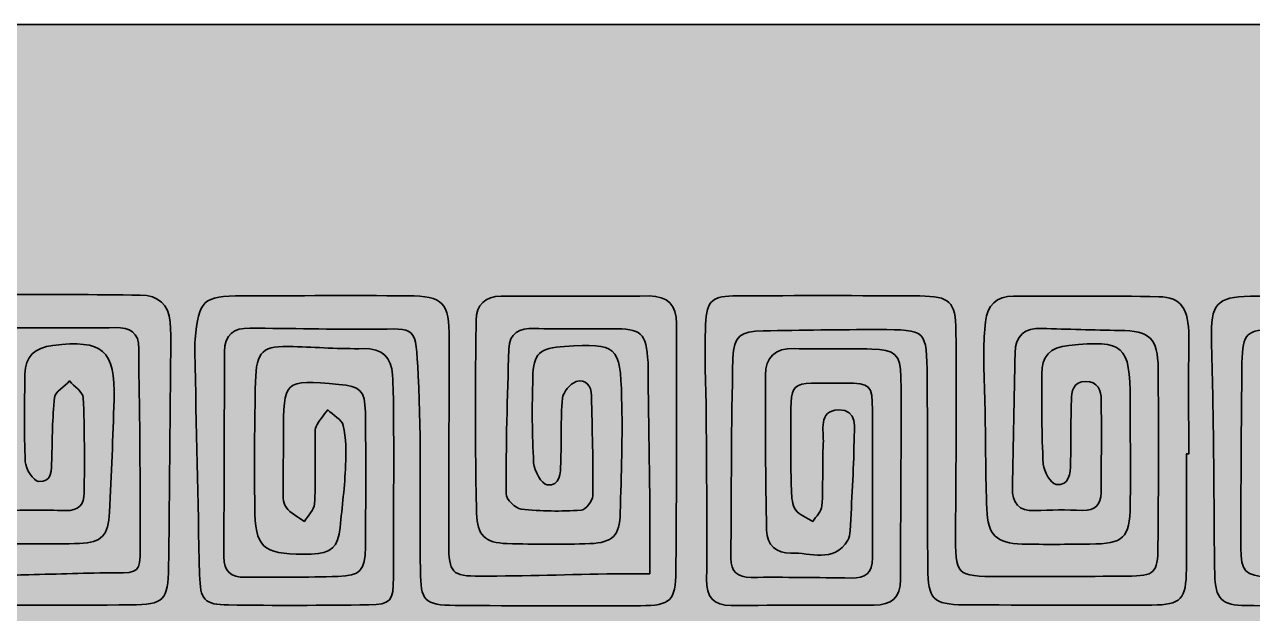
# Model space of a CAD drawing. Header units: inches. Extents: x 0.68 to 7.68, y -8.79 to -1.79.
# Drawn here: x 1.841 to 3.856, y -2.756 to -1.789 of the extents above; entities that cross this region are included whole.
import ezdxf

# ---------------------------------------------------------------- set-up
doc = ezdxf.new("R2010")
doc.units = ezdxf.units.IN
doc.header["$MEASUREMENT"] = 0
doc.layers.add('Layer 1', color=7, linetype='Continuous')

# ---------------------------------------------------------------- blocks, each defined once
blk = doc.blocks.new('block 2')
at = {"layer": 'Layer 1', "color": 250, "lineweight": 35}
for points, knots in [([(1.3383, -2.7425), (1.4136, -2.7434), (1.4889, -2.7419), (1.5642, -2.7428), (1.5953, -2.7432), (1.6084, -2.7308), (1.6086, -2.6995), (1.609, -2.5872), (1.6116, -2.475), (1.6114, -2.3627), (1.6114, -2.3284), (1.6013, -2.3221), (1.5645, -2.3219), (1.5262, -2.3217), (1.4879, -2.3216), (1.4495, -2.3216), (1.393, -2.3215), (1.3843, -2.3303), (1.384, -2.3887), (1.3837, -2.4475), (1.3838, -2.5064), (1.3832, -2.5652), (1.3824, -2.6544), (1.3893, -2.6613), (1.4784, -2.6569), (1.5165, -2.6551), (1.5254, -2.6464), (1.5288, -2.6074), (1.5313, -2.5802), (1.5351, -2.5529), (1.5358, -2.5256), (1.5366, -2.4998), (1.5363, -2.4734), (1.532, -2.448), (1.5302, -2.4374), (1.5169, -2.4288), (1.5088, -2.4193), (1.5002, -2.4279), (1.4863, -2.4354), (1.484, -2.4454), (1.4796, -2.4651), (1.4816, -2.4862), (1.481, -2.5067), (1.4803, -2.5286), (1.4816, -2.5508), (1.4782, -2.5722), (1.4766, -2.582), (1.4659, -2.5903), (1.4593, -2.5993), (1.4514, -2.591), (1.4424, -2.5835), (1.436, -2.5741), (1.4325, -2.5691), (1.4328, -2.561), (1.4326, -2.5542), (1.4317, -2.5187), (1.4308, -2.4832), (1.4305, -2.4477), (1.4299, -2.3784), (1.4301, -2.3784), (1.4973, -2.3781), (1.5083, -2.3781), (1.5192, -2.3783), (1.5302, -2.3778), (1.5521, -2.3768), (1.5635, -2.3862), (1.5635, -2.4089), (1.5632, -2.4938), (1.5632, -2.5787), (1.5632, -2.6636), (1.5632, -2.6857), (1.5523, -2.6958), (1.5303, -2.6958), (1.4961, -2.6959), (1.4618, -2.6981), (1.4276, -2.6972), (1.3254, -2.6947), (1.3331, -2.7076), (1.3328, -2.6053), (1.3328, -2.6012), (1.3322, -2.5971), (1.3322, -2.593), (1.3321, -2.5026), (1.3315, -2.4122), (1.3322, -2.3218), (1.3325, -2.2827), (1.3421, -2.2765), (1.3801, -2.2835), (1.3975, -2.2867), (1.4153, -2.2885), (1.4329, -2.2888), (1.4753, -2.2897), (1.5179, -2.2875), (1.5602, -2.2899), (1.6523, -2.2952), (1.6527, -2.296), (1.6533, -2.3912), (1.654, -2.4898), (1.6533, -2.5884), (1.6543, -2.687), (1.6547, -2.7311), (1.6651, -2.7414), (1.7074, -2.7417), (1.8101, -2.7423), (1.9128, -2.7424), (2.0155, -2.7417), (2.07, -2.7414), (2.077, -2.7341), (2.0778, -2.6796), (2.0792, -2.5741), (2.0799, -2.4687), (2.0808, -2.3633), (2.081, -2.3346), (2.0822, -2.3058), (2.0802, -2.2773), (2.0781, -2.2486), (2.0609, -2.233), (2.0313, -2.2329), (1.956, -2.2325), (1.8807, -2.2312), (1.8055, -2.232), (1.7591, -2.2324), (1.7459, -2.2434), (1.7458, -2.2908), (1.7456, -2.3934), (1.749, -2.4961), (1.7516, -2.5987), (1.7523, -2.6265), (1.768, -2.6412), (1.7963, -2.6412), (1.8415, -2.6413), (1.8867, -2.6424), (1.9318, -2.6408), (1.9683, -2.6396), (1.9788, -2.6275), (1.9807, -2.5892), (1.9837, -2.5277), (1.9866, -2.4662), (1.9883, -2.4047), (1.9905, -2.3229), (1.9696, -2.3056), (1.8877, -2.3156), (1.8581, -2.3192), (1.8425, -2.3335), (1.8421, -2.3628), (1.8414, -2.4108), (1.8403, -2.4587), (1.8427, -2.5065), (1.8432, -2.5183), (1.856, -2.5384), (1.8644, -2.539), (1.8873, -2.5409), (1.8855, -2.5197), (1.886, -2.5033), (1.8872, -2.4692), (1.8867, -2.4348), (1.8908, -2.401), (1.892, -2.3912), (1.9066, -2.3829), (1.9151, -2.374), (1.9229, -2.3831), (1.9372, -2.3919), (1.9376, -2.4014), (1.9402, -2.4534), (1.9396, -2.5054), (1.9394, -2.5575), (1.9394, -2.577), (1.93, -2.5873), (1.9088, -2.5867), (1.8734, -2.5858), (1.8379, -2.5865), (1.7958, -2.5865), (1.7946, -2.5643), (1.7929, -2.5468), (1.7929, -2.5294), (1.7927, -2.4815), (1.7925, -2.4336), (1.7938, -2.3858), (1.7944, -2.3612), (1.7984, -2.3368), (1.8003, -2.3123), (1.8018, -2.2932), (1.813, -2.2865), (1.8304, -2.2865), (1.8836, -2.2865), (1.9369, -2.2866), (1.9901, -2.2864), (2.0139, -2.2863), (2.0294, -2.2935), (2.0291, -2.3214), (2.0286, -2.3624), (2.03, -2.4034), (2.0303, -2.4444), (2.0308, -2.5129), (2.0316, -2.5813), (2.0313, -2.6498), (2.0311, -2.6875), (2.0275, -2.689), (1.9918, -2.6891), (1.9439, -2.6891), (1.8961, -2.691), (1.8483, -2.6922), (1.8141, -2.693), (1.7799, -2.6949), (1.7457, -2.6946), (1.7092, -2.6944), (1.7021, -2.6873), (1.7007, -2.6518), (1.6996, -2.6258), (1.7003, -2.5997), (1.7003, -2.5737), (1.7005, -2.4779), (1.7017, -2.382), (1.7005, -2.2862), (1.7, -2.2444), (1.6897, -2.235), (1.6487, -2.2346), (1.5447, -2.2335), (1.4406, -2.234), (1.3366, -2.2334), (1.3058, -2.2333), (1.291, -2.248), (1.2912, -2.2784), (1.2913, -2.3166), (1.2919, -2.3548), (1.2918, -2.393), (1.2916, -2.4929), (1.2908, -2.5929), (1.291, -2.6929), (1.2912, -2.7344), (1.2982, -2.742), (1.3383, -2.7425)], [0, 0, 0, 0, 1, 1, 1, 2, 2, 2, 3, 3, 3, 4, 4, 4, 5, 5, 5, 6, 6, 6, 7, 7, 7, 8, 8, 8, 9, 9, 9, 10, 10, 10, 11, 11, 11, 12, 12, 12, 13, 13, 13, 14, 14, 14, 15, 15, 15, 16, 16, 16, 17, 17, 17, 18, 18, 18, 19, 19, 19, 20, 20, 20, 21, 21, 21, 22, 22, 22, 23, 23, 23, 24, 24, 24, 25, 25, 25, 26, 26, 26, 27, 27, 27, 28, 28, 28, 29, 29, 29, 30, 30, 30, 31, 31, 31, 32, 32, 32, 33, 33, 33, 34, 34, 34, 35, 35, 35, 36, 36, 36, 37, 37, 37, 38, 38, 38, 39, 39, 39, 40, 40, 40, 41, 41, 41, 42, 42, 42, 43, 43, 43, 44, 44, 44, 45, 45, 45, 46, 46, 46, 47, 47, 47, 48, 48, 48, 49, 49, 49, 50, 50, 50, 51, 51, 51, 52, 52, 52, 53, 53, 53, 54, 54, 54, 55, 55, 55, 56, 56, 56, 57, 57, 57, 58, 58, 58, 59, 59, 59, 60, 60, 60, 61, 61, 61, 62, 62, 62, 63, 63, 63, 64, 64, 64, 65, 65, 65, 66, 66, 66, 67, 67, 67, 68, 68, 68, 69, 69, 69, 70, 70, 70, 71, 71, 71, 72, 72, 72, 73, 73, 73, 74, 74, 74, 75, 75, 75, 76, 76, 76, 77, 77, 77, 77]), ([(2.1286, -2.6919), (2.1296, -2.7337), (2.1358, -2.7413), (2.176, -2.7418), (2.2526, -2.7428), (2.3293, -2.7426), (2.406, -2.7416), (2.4423, -2.7412), (2.4466, -2.7347), (2.4466, -2.6963), (2.4466, -2.6252), (2.4471, -2.5541), (2.447, -2.483), (2.4469, -2.4433), (2.4472, -2.4036), (2.4452, -2.3641), (2.4438, -2.3352), (2.4284, -2.3203), (2.3971, -2.3209), (2.3589, -2.3215), (2.3206, -2.3187), (2.2823, -2.3174), (2.2322, -2.3155), (2.2216, -2.3241), (2.2203, -2.3753), (2.2186, -2.4437), (2.2185, -2.5122), (2.2191, -2.5806), (2.2197, -2.6476), (2.2311, -2.6579), (2.2994, -2.6585), (2.3035, -2.6585), (2.3076, -2.6587), (2.3117, -2.6585), (2.3449, -2.6568), (2.3556, -2.6473), (2.359, -2.6144), (2.3626, -2.5805), (2.3666, -2.5464), (2.3682, -2.5123), (2.3692, -2.4906), (2.369, -2.468), (2.3642, -2.447), (2.3619, -2.4371), (2.3477, -2.4299), (2.3388, -2.4214), (2.3323, -2.4305), (2.3242, -2.4388), (2.3198, -2.4489), (2.3167, -2.4558), (2.3185, -2.465), (2.3184, -2.4732), (2.3181, -2.5074), (2.3192, -2.5417), (2.317, -2.5758), (2.3163, -2.5857), (2.3063, -2.595), (2.3005, -2.6046), (2.2902, -2.597), (2.2773, -2.5913), (2.2704, -2.5814), (2.2649, -2.5734), (2.2656, -2.5604), (2.2655, -2.5496), (2.2652, -2.5209), (2.2664, -2.4922), (2.2664, -2.4635), (2.2662, -2.3718), (2.266, -2.3718), (2.3571, -2.3795), (2.3919, -2.3824), (2.4, -2.3893), (2.4005, -2.4253), (2.4015, -2.4992), (2.4014, -2.5731), (2.4005, -2.6471), (2.4, -2.6856), (2.3927, -2.6937), (2.3553, -2.695), (2.3048, -2.6968), (2.2542, -2.6953), (2.2037, -2.6963), (2.1797, -2.6967), (2.1682, -2.687), (2.1683, -2.6626), (2.1689, -2.5503), (2.1692, -2.4381), (2.1694, -2.3258), (2.1695, -2.2978), (2.185, -2.2868), (2.2111, -2.2871), (2.278, -2.2877), (2.3449, -2.2893), (2.4119, -2.2889), (2.4857, -2.2885), (2.483, -2.2812), (2.4872, -2.3651), (2.4926, -2.4715), (2.4899, -2.5784), (2.4908, -2.6851), (2.4912, -2.7351), (2.4971, -2.7421), (2.5478, -2.7425), (2.6491, -2.7434), (2.7505, -2.7432), (2.8518, -2.743), (2.9014, -2.7429), (2.9094, -2.7352), (2.9099, -2.6859), (2.9108, -2.6065), (2.9108, -2.5271), (2.911, -2.4477), (2.9111, -2.3917), (2.911, -2.3357), (2.911, -2.2798), (2.911, -2.2497), (2.897, -2.2342), (2.8659, -2.2344), (2.7851, -2.2349), (2.7043, -2.2349), (2.6235, -2.2349), (2.5967, -2.2349), (2.5827, -2.2481), (2.5823, -2.2748), (2.5817, -2.3158), (2.5811, -2.3568), (2.5813, -2.3978), (2.5814, -2.4621), (2.5811, -2.5265), (2.5829, -2.5908), (2.5839, -2.6276), (2.5967, -2.6399), (2.6334, -2.641), (2.6786, -2.6423), (2.7238, -2.6426), (2.7689, -2.641), (2.8066, -2.6396), (2.8176, -2.6279), (2.8187, -2.5905), (2.8204, -2.5276), (2.8228, -2.4645), (2.821, -2.4017), (2.8186, -2.3153), (2.8138, -2.3124), (2.7273, -2.3172), (2.6864, -2.3195), (2.6763, -2.3282), (2.6752, -2.3692), (2.6741, -2.4156), (2.6737, -2.4621), (2.6766, -2.5084), (2.6774, -2.5215), (2.6898, -2.5436), (2.6988, -2.5446), (2.721, -2.5472), (2.7205, -2.5249), (2.7211, -2.5089), (2.7223, -2.4734), (2.7207, -2.4377), (2.7239, -2.4024), (2.7248, -2.3923), (2.7366, -2.3782), (2.7463, -2.3751), (2.7618, -2.3701), (2.7712, -2.3815), (2.7715, -2.3985), (2.7725, -2.4532), (2.7745, -2.508), (2.7738, -2.5627), (2.7737, -2.571), (2.7616, -2.5857), (2.7543, -2.5862), (2.7217, -2.5882), (2.6886, -2.5882), (2.6561, -2.5845), (2.6466, -2.5835), (2.6313, -2.568), (2.6313, -2.5592), (2.6311, -2.4799), (2.6336, -2.4007), (2.6358, -2.3215), (2.6365, -2.295), (2.6533, -2.2873), (2.6773, -2.2878), (2.7197, -2.2886), (2.7621, -2.2888), (2.8045, -2.2884), (2.854, -2.2879), (2.8607, -2.2937), (2.8643, -2.3438), (2.8648, -2.3506), (2.8644, -2.3575), (2.8644, -2.3644), (2.8653, -2.4327), (2.8664, -2.5011), (2.8671, -2.5694), (2.8675, -2.6097), (2.8672, -2.65), (2.8672, -2.6906), (2.8402, -2.6906), (2.8252, -2.6903), (2.8103, -2.6906), (2.7364, -2.6919), (2.6626, -2.6942), (2.5887, -2.6945), (2.5425, -2.6947), (2.5374, -2.6886), (2.5374, -2.6416), (2.5374, -2.5294), (2.5379, -2.4172), (2.538, -2.3049), (2.5381, -2.245), (2.5287, -2.2346), (2.4699, -2.2341), (2.3795, -2.2335), (2.2892, -2.2339), (2.1988, -2.2343), (2.1339, -2.2345), (2.1271, -2.241), (2.1213, -2.3061), (2.1207, -2.3129), (2.1206, -2.3198), (2.1208, -2.3266), (2.1233, -2.4484), (2.1258, -2.5701), (2.1286, -2.6919)], [0, 0, 0, 0, 1, 1, 1, 2, 2, 2, 3, 3, 3, 4, 4, 4, 5, 5, 5, 6, 6, 6, 7, 7, 7, 8, 8, 8, 9, 9, 9, 10, 10, 10, 11, 11, 11, 12, 12, 12, 13, 13, 13, 14, 14, 14, 15, 15, 15, 16, 16, 16, 17, 17, 17, 18, 18, 18, 19, 19, 19, 20, 20, 20, 21, 21, 21, 22, 22, 22, 23, 23, 23, 24, 24, 24, 25, 25, 25, 26, 26, 26, 27, 27, 27, 28, 28, 28, 29, 29, 29, 30, 30, 30, 31, 31, 31, 32, 32, 32, 33, 33, 33, 34, 34, 34, 35, 35, 35, 36, 36, 36, 37, 37, 37, 38, 38, 38, 39, 39, 39, 40, 40, 40, 41, 41, 41, 42, 42, 42, 43, 43, 43, 44, 44, 44, 45, 45, 45, 46, 46, 46, 47, 47, 47, 48, 48, 48, 49, 49, 49, 50, 50, 50, 51, 51, 51, 52, 52, 52, 53, 53, 53, 54, 54, 54, 55, 55, 55, 56, 56, 56, 57, 57, 57, 58, 58, 58, 59, 59, 59, 60, 60, 60, 61, 61, 61, 62, 62, 62, 63, 63, 63, 64, 64, 64, 65, 65, 65, 66, 66, 66, 67, 67, 67, 68, 68, 68, 69, 69, 69, 70, 70, 70, 71, 71, 71, 72, 72, 72, 73, 73, 73, 74, 74, 74, 75, 75, 75, 75]), ([(3.7021, -2.2356), (3.6227, -2.234), (3.5433, -2.2347), (3.4639, -2.2347), (3.4359, -2.2347), (3.4207, -2.2495), (3.418, -2.2769), (3.4164, -2.2932), (3.4148, -2.3096), (3.4149, -2.3259), (3.4151, -2.3587), (3.4166, -2.3914), (3.4172, -2.4242), (3.4182, -2.4776), (3.4179, -2.531), (3.4199, -2.5843), (3.4216, -2.6271), (3.4357, -2.6405), (3.4781, -2.6417), (3.5151, -2.6427), (3.5521, -2.6422), (3.589, -2.6418), (3.6446, -2.6414), (3.6545, -2.6323), (3.6553, -2.5779), (3.656, -2.5204), (3.6553, -2.4629), (3.6552, -2.4054), (3.6551, -2.315), (3.6449, -2.3068), (3.5544, -2.3155), (3.5232, -2.3185), (3.5102, -2.3338), (3.5102, -2.3628), (3.5103, -2.4121), (3.5098, -2.4614), (3.5126, -2.5106), (3.5133, -2.5225), (3.5249, -2.5425), (3.5336, -2.5437), (3.5561, -2.5467), (3.5569, -2.5256), (3.5574, -2.5092), (3.5583, -2.4749), (3.5576, -2.4407), (3.5587, -2.4065), (3.5592, -2.3914), (3.561, -2.3748), (3.5823, -2.3747), (3.6024, -2.3747), (3.6075, -2.3894), (3.6077, -2.4054), (3.6082, -2.456), (3.6079, -2.5067), (3.6075, -2.5574), (3.6073, -2.5769), (3.5981, -2.5873), (3.5768, -2.5865), (3.5509, -2.5854), (3.5248, -2.5856), (3.4989, -2.5868), (3.472, -2.588), (3.4614, -2.5745), (3.4619, -2.5497), (3.4633, -2.4759), (3.465, -2.4021), (3.4664, -2.3283), (3.4669, -2.2991), (3.4822, -2.2867), (3.5104, -2.2876), (3.5528, -2.289), (3.5952, -2.2905), (3.6377, -2.2909), (3.6871, -2.2914), (3.7007, -2.3029), (3.7011, -2.3539), (3.702, -2.4511), (3.7016, -2.5483), (3.7008, -2.6455), (3.7004, -2.6901), (3.6958, -2.694), (3.65, -2.6944), (3.5802, -2.6951), (3.5103, -2.6953), (3.4405, -2.6951), (3.369, -2.6949), (3.3683, -2.6936), (3.3687, -2.6207), (3.3693, -2.5112), (3.3706, -2.4017), (3.3694, -2.2922), (3.3689, -2.2433), (3.359, -2.2349), (3.3102, -2.2344), (3.2103, -2.2336), (3.1103, -2.2336), (3.0104, -2.2343), (2.9697, -2.2345), (2.9607, -2.2407), (2.9587, -2.2812), (2.9561, -2.3328), (2.9595, -2.3847), (2.9598, -2.4365), (2.9603, -2.5242), (2.9611, -2.6118), (2.9604, -2.6995), (2.9602, -2.7287), (2.9711, -2.743), (3.0009, -2.7427), (3.079, -2.7422), (3.157, -2.742), (3.2351, -2.7419), (3.2635, -2.7419), (3.2784, -2.7297), (3.2784, -2.7001), (3.2786, -2.5892), (3.2798, -2.4783), (3.2792, -2.3674), (3.279, -2.3309), (3.2688, -2.3223), (3.2313, -2.3215), (3.1889, -2.3206), (3.1464, -2.3223), (3.104, -2.3207), (3.0721, -2.3194), (3.0571, -2.3358), (3.0569, -2.3642), (3.0563, -2.4491), (3.0573, -2.5339), (3.0587, -2.6188), (3.0591, -2.6434), (3.0749, -2.6573), (3.0986, -2.6565), (3.1308, -2.6555), (3.1683, -2.674), (3.192, -2.6356), (3.1947, -2.6312), (3.1955, -2.6251), (3.1958, -2.6198), (3.1983, -2.5707), (3.2016, -2.5216), (3.2023, -2.4724), (3.2026, -2.4521), (3.2087, -2.4207), (3.1768, -2.4216), (3.1427, -2.4226), (3.153, -2.4555), (3.1518, -2.4767), (3.1499, -2.5108), (3.1517, -2.5451), (3.1496, -2.5792), (3.1491, -2.5879), (3.1399, -2.5962), (3.1347, -2.6046), (3.1251, -2.5986), (3.1127, -2.5944), (3.1065, -2.5859), (3.1007, -2.5778), (3.0999, -2.5651), (3.0996, -2.5544), (3.0985, -2.5244), (3.0985, -2.4943), (3.0986, -2.4643), (3.0989, -2.3647), (3.0901, -2.3789), (3.1877, -2.3777), (3.229, -2.3772), (3.2323, -2.381), (3.2325, -2.422), (3.2329, -2.5027), (3.2318, -2.5835), (3.2326, -2.6643), (3.2329, -2.6899), (3.221, -2.698), (3.1976, -2.6976), (3.1429, -2.6968), (3.0881, -2.6961), (3.0334, -2.6965), (3.0109, -2.6966), (3, -2.6869), (3.0002, -2.6649), (3.0009, -2.5554), (3.0007, -2.4459), (3.0036, -2.3364), (3.0045, -2.2994), (3.0159, -2.2923), (3.0531, -2.2917), (3.116, -2.2906), (3.179, -2.2896), (3.2419, -2.2896), (3.3211, -2.2895), (3.3216, -2.2899), (3.3222, -2.3685), (3.3229, -2.4725), (3.3225, -2.5766), (3.3231, -2.6807), (3.3235, -2.7323), (3.3317, -2.7411), (3.3827, -2.7415), (3.4854, -2.7422), (3.5882, -2.7424), (3.6909, -2.7419), (3.7387, -2.7417), (3.7472, -2.7322), (3.7474, -2.6828), (3.7478, -2.6198), (3.7475, -2.5568), (3.7475, -2.4938), (3.7487, -2.4938), (3.75, -2.4938), (3.7512, -2.4938), (3.7512, -2.4294), (3.751, -2.3651), (3.7513, -2.3008), (3.7515, -2.2553), (3.7394, -2.2364), (3.7021, -2.2356)], [0, 0, 0, 0, 1, 1, 1, 2, 2, 2, 3, 3, 3, 4, 4, 4, 5, 5, 5, 6, 6, 6, 7, 7, 7, 8, 8, 8, 9, 9, 9, 10, 10, 10, 11, 11, 11, 12, 12, 12, 13, 13, 13, 14, 14, 14, 15, 15, 15, 16, 16, 16, 17, 17, 17, 18, 18, 18, 19, 19, 19, 20, 20, 20, 21, 21, 21, 22, 22, 22, 23, 23, 23, 24, 24, 24, 25, 25, 25, 26, 26, 26, 27, 27, 27, 28, 28, 28, 29, 29, 29, 30, 30, 30, 31, 31, 31, 32, 32, 32, 33, 33, 33, 34, 34, 34, 35, 35, 35, 36, 36, 36, 37, 37, 37, 38, 38, 38, 39, 39, 39, 40, 40, 40, 41, 41, 41, 42, 42, 42, 43, 43, 43, 44, 44, 44, 45, 45, 45, 46, 46, 46, 47, 47, 47, 48, 48, 48, 49, 49, 49, 50, 50, 50, 51, 51, 51, 52, 52, 52, 53, 53, 53, 54, 54, 54, 55, 55, 55, 56, 56, 56, 57, 57, 57, 58, 58, 58, 59, 59, 59, 60, 60, 60, 61, 61, 61, 62, 62, 62, 63, 63, 63, 64, 64, 64, 65, 65, 65, 66, 66, 66, 67, 67, 67, 68, 68, 68, 69, 69, 69, 70, 70, 70, 71, 71, 71, 72, 72, 72, 72]), ([(4.5363, -2.234), (4.4569, -2.2332), (4.3775, -2.2331), (4.2981, -2.2344), (4.2607, -2.235), (4.2518, -2.2435), (4.2502, -2.281), (4.2484, -2.3247), (4.2503, -2.3686), (4.2505, -2.4123), (4.2508, -2.4712), (4.2509, -2.5301), (4.2516, -2.589), (4.2518, -2.616), (4.2596, -2.6397), (4.2917, -2.6405), (4.3424, -2.6419), (4.3931, -2.6415), (4.4437, -2.6405), (4.4664, -2.6401), (4.4855, -2.6296), (4.4857, -2.6044), (4.4866, -2.5182), (4.4862, -2.432), (4.4844, -2.3458), (4.4842, -2.3366), (4.4718, -2.3206), (4.4639, -2.3199), (4.4342, -2.317), (4.4037, -2.3169), (4.3741, -2.3207), (4.3649, -2.3219), (4.3515, -2.3387), (4.3508, -2.349), (4.3468, -2.4049), (4.3455, -2.4611), (4.3454, -2.5172), (4.3454, -2.5252), (4.3586, -2.5407), (4.363, -2.5397), (4.3729, -2.5377), (4.3861, -2.5291), (4.3889, -2.5203), (4.3936, -2.5053), (4.3918, -2.4881), (4.392, -2.4718), (4.3925, -2.4459), (4.3907, -2.4199), (4.3935, -2.3943), (4.3943, -2.3868), (4.4075, -2.3758), (4.4154, -2.3754), (4.4224, -2.3751), (4.4359, -2.3868), (4.4365, -2.3939), (4.4406, -2.4498), (4.4434, -2.5058), (4.4433, -2.5618), (4.4433, -2.5699), (4.4271, -2.5839), (4.4171, -2.5851), (4.3888, -2.5885), (4.3598, -2.5862), (4.3311, -2.587), (4.3013, -2.5878), (4.2939, -2.5716), (4.2952, -2.5452), (4.297, -2.5096), (4.2963, -2.474), (4.2974, -2.4385), (4.2986, -2.4002), (4.3007, -2.362), (4.3025, -2.3238), (4.3038, -2.296), (4.3202, -2.2861), (4.3462, -2.2869), (4.394, -2.2885), (4.442, -2.2913), (4.4898, -2.2901), (4.5222, -2.2893), (4.5338, -2.3031), (4.534, -2.3333), (4.5347, -2.4401), (4.537, -2.5468), (4.5368, -2.6536), (4.5367, -2.6869), (4.5264, -2.6943), (4.4891, -2.6947), (4.4138, -2.6953), (4.3384, -2.6952), (4.2631, -2.6947), (4.2055, -2.6943), (4.2054, -2.6937), (4.2055, -2.6377), (4.2056, -2.5213), (4.2061, -2.4049), (4.2056, -2.2885), (4.2053, -2.2455), (4.195, -2.2347), (4.152, -2.2343), (4.0521, -2.2334), (3.9522, -2.2332), (3.8524, -2.2348), (3.7965, -2.2357), (3.7873, -2.2482), (3.7886, -2.3056), (3.79, -2.3643), (3.7913, -2.4231), (3.792, -2.4819), (3.7929, -2.5516), (3.7927, -2.6214), (3.7939, -2.6912), (3.7945, -2.7318), (3.8056, -2.7428), (3.8455, -2.7429), (3.9167, -2.7431), (3.9879, -2.7429), (4.0591, -2.7417), (4.1054, -2.741), (4.1138, -2.7326), (4.1147, -2.6858), (4.1157, -2.6351), (4.1152, -2.5845), (4.1152, -2.5338), (4.1152, -2.4832), (4.1161, -2.4326), (4.1147, -2.382), (4.1132, -2.326), (4.1069, -2.321), (4.0523, -2.3214), (4.018, -2.3217), (3.9838, -2.3215), (3.9496, -2.3212), (3.9004, -2.3207), (3.8891, -2.3299), (3.8883, -2.3805), (3.8872, -2.4559), (3.8878, -2.5312), (3.8891, -2.6065), (3.8898, -2.6482), (3.8993, -2.6562), (3.9411, -2.6576), (4.0209, -2.6603), (4.0239, -2.6588), (4.0309, -2.5793), (4.0345, -2.5386), (4.0335, -2.4974), (4.0343, -2.4564), (4.0347, -2.4391), (4.0328, -2.4206), (4.0105, -2.4207), (3.9874, -2.4208), (3.9884, -2.4416), (3.9873, -2.4574), (3.9858, -2.4805), (3.9866, -2.5039), (3.9862, -2.5272), (3.9858, -2.5449), (3.9864, -2.5629), (3.9834, -2.5803), (3.9821, -2.5878), (3.9734, -2.5984), (3.9668, -2.5994), (3.9597, -2.6005), (3.9477, -2.5938), (3.944, -2.5871), (3.9384, -2.5769), (3.9363, -2.5639), (3.9358, -2.5519), (3.9347, -2.5246), (3.9356, -2.4972), (3.9357, -2.4698), (3.9358, -2.3699), (3.9246, -2.3809), (4.0347, -2.3772), (4.0571, -2.3764), (4.0682, -2.3866), (4.0683, -2.4085), (4.0686, -2.4948), (4.0687, -2.581), (4.0686, -2.6673), (4.0685, -2.69), (4.0553, -2.6981), (4.0339, -2.6977), (3.9833, -2.6968), (3.9326, -2.6977), (3.8821, -2.6958), (3.8439, -2.6943), (3.8368, -2.6863), (3.8368, -2.648), (3.8369, -2.5466), (3.8372, -2.4453), (3.8386, -2.344), (3.8393, -2.2952), (3.8466, -2.289), (3.894, -2.2901), (3.9473, -2.2913), (4.0007, -2.2968), (4.0537, -2.2939), (4.1479, -2.2886), (4.1572, -2.2952), (4.1584, -2.39), (4.1585, -2.3955), (4.1585, -2.401), (4.1585, -2.4064), (4.1589, -2.4967), (4.1591, -2.587), (4.1597, -2.6773), (4.16, -2.7339), (4.1659, -2.7409), (4.224, -2.7414), (4.3267, -2.7422), (4.4294, -2.7417), (4.5321, -2.7409), (4.5736, -2.7405), (4.5824, -2.7324), (4.5834, -2.6895), (4.5849, -2.6239), (4.5838, -2.5581), (4.5838, -2.4924), (4.584, -2.4924), (4.5843, -2.4924), (4.5845, -2.4924), (4.5845, -2.4239), (4.5853, -2.3554), (4.5842, -2.287), (4.5836, -2.2493), (4.5699, -2.2344), (4.5363, -2.234)], [0, 0, 0, 0, 1, 1, 1, 2, 2, 2, 3, 3, 3, 4, 4, 4, 5, 5, 5, 6, 6, 6, 7, 7, 7, 8, 8, 8, 9, 9, 9, 10, 10, 10, 11, 11, 11, 12, 12, 12, 13, 13, 13, 14, 14, 14, 15, 15, 15, 16, 16, 16, 17, 17, 17, 18, 18, 18, 19, 19, 19, 20, 20, 20, 21, 21, 21, 22, 22, 22, 23, 23, 23, 24, 24, 24, 25, 25, 25, 26, 26, 26, 27, 27, 27, 28, 28, 28, 29, 29, 29, 30, 30, 30, 31, 31, 31, 32, 32, 32, 33, 33, 33, 34, 34, 34, 35, 35, 35, 36, 36, 36, 37, 37, 37, 38, 38, 38, 39, 39, 39, 40, 40, 40, 41, 41, 41, 42, 42, 42, 43, 43, 43, 44, 44, 44, 45, 45, 45, 46, 46, 46, 47, 47, 47, 48, 48, 48, 49, 49, 49, 50, 50, 50, 51, 51, 51, 52, 52, 52, 53, 53, 53, 54, 54, 54, 55, 55, 55, 56, 56, 56, 57, 57, 57, 58, 58, 58, 59, 59, 59, 60, 60, 60, 61, 61, 61, 62, 62, 62, 63, 63, 63, 64, 64, 64, 65, 65, 65, 66, 66, 66, 67, 67, 67, 68, 68, 68, 69, 69, 69, 70, 70, 70, 71, 71, 71, 72, 72, 72, 73, 73, 73, 74, 74, 74, 75, 75, 75, 76, 76, 76, 76])]:
    blk.add_open_spline(points, degree=3, knots=knots, dxfattribs=at)

msp = doc.modelspace()

# ---------------------------------------------------------------- hatches: boundary and pattern name
at = {"layer": 'Layer 1'}
msp.add_hatch(color=250, dxfattribs=at).paths.add_polyline_path([(7.6808, -8.7886), (0.6808, -8.7886), (0.6808, -1.7886), (7.6808, -1.7886)])

# ---------------------------------------------------------------- linework, layer by layer
at = {"layer": 'Layer 1', "color": 250, "lineweight": 35}
msp.add_lwpolyline([(7.6808, -8.7886), (0.6808, -8.7886), (0.6808, -1.7886), (7.6808, -1.7886), (7.6808, -8.7886)], dxfattribs=at)
for points, knots in [([(1.7958, -2.5865), (1.8379, -2.5865), (1.8734, -2.5858), (1.9088, -2.5867), (1.93, -2.5873), (1.9394, -2.577), (1.9394, -2.5575), (1.9396, -2.5054), (1.9402, -2.4534), (1.9376, -2.4014), (1.9372, -2.3919), (1.9229, -2.3831), (1.9151, -2.374), (1.9066, -2.3829), (1.892, -2.3912), (1.8908, -2.401), (1.8867, -2.4348), (1.8872, -2.4692), (1.886, -2.5033), (1.8855, -2.5197), (1.8873, -2.5409), (1.8644, -2.539), (1.856, -2.5384), (1.8432, -2.5183), (1.8427, -2.5065), (1.8403, -2.4587), (1.8414, -2.4108), (1.8421, -2.3628), (1.8425, -2.3335), (1.8581, -2.3192), (1.8877, -2.3156), (1.9696, -2.3056), (1.9905, -2.3229), (1.9883, -2.4047), (1.9866, -2.4662), (1.9837, -2.5277), (1.9807, -2.5892), (1.9788, -2.6275), (1.9683, -2.6396), (1.9318, -2.6408), (1.8867, -2.6424), (1.8415, -2.6413), (1.7963, -2.6412), (1.768, -2.6412), (1.7523, -2.6265), (1.7516, -2.5987), (1.749, -2.4961), (1.7456, -2.3934), (1.7458, -2.2908), (1.7459, -2.2434), (1.7591, -2.2324), (1.8055, -2.232), (1.8807, -2.2312), (1.956, -2.2325), (2.0313, -2.2329), (2.0609, -2.233), (2.0781, -2.2486), (2.0802, -2.2773), (2.0822, -2.3058), (2.081, -2.3346), (2.0808, -2.3633), (2.0799, -2.4687), (2.0792, -2.5741), (2.0778, -2.6796), (2.077, -2.7341), (2.07, -2.7414), (2.0155, -2.7417), (1.9128, -2.7424), (1.8101, -2.7423), (1.7074, -2.7417), (1.6651, -2.7414), (1.6547, -2.7311), (1.6543, -2.687), (1.6533, -2.5884), (1.654, -2.4898), (1.6533, -2.3912), (1.6527, -2.296), (1.6523, -2.2952), (1.5602, -2.2899), (1.5179, -2.2875), (1.4753, -2.2897), (1.4329, -2.2888), (1.4153, -2.2885), (1.3975, -2.2867), (1.3801, -2.2835), (1.3421, -2.2765), (1.3325, -2.2827), (1.3322, -2.3218), (1.3315, -2.4122), (1.3321, -2.5026), (1.3322, -2.593), (1.3322, -2.5971), (1.3328, -2.6012), (1.3328, -2.6053), (1.3331, -2.7076), (1.3254, -2.6947), (1.4276, -2.6972), (1.4618, -2.6981), (1.4961, -2.6959), (1.5303, -2.6958), (1.5523, -2.6958), (1.5632, -2.6857), (1.5632, -2.6636), (1.5632, -2.5787), (1.5632, -2.4938), (1.5635, -2.4089), (1.5635, -2.3862), (1.5521, -2.3768), (1.5302, -2.3778), (1.5192, -2.3783), (1.5083, -2.3781), (1.4973, -2.3781), (1.4301, -2.3784), (1.4299, -2.3784), (1.4305, -2.4477), (1.4308, -2.4832), (1.4317, -2.5187), (1.4326, -2.5542), (1.4328, -2.561), (1.4325, -2.5691), (1.436, -2.5741), (1.4424, -2.5835), (1.4514, -2.591), (1.4593, -2.5993), (1.4659, -2.5903), (1.4766, -2.582), (1.4782, -2.5722), (1.4816, -2.5508), (1.4803, -2.5286), (1.481, -2.5067), (1.4816, -2.4862), (1.4796, -2.4651), (1.484, -2.4454), (1.4863, -2.4354), (1.5002, -2.4279), (1.5088, -2.4193), (1.5169, -2.4288), (1.5302, -2.4374), (1.532, -2.448), (1.5363, -2.4734), (1.5366, -2.4998), (1.5358, -2.5256), (1.5351, -2.5529), (1.5313, -2.5802), (1.5288, -2.6074), (1.5254, -2.6464), (1.5165, -2.6551), (1.4784, -2.6569), (1.3893, -2.6613), (1.3824, -2.6544), (1.3832, -2.5652), (1.3838, -2.5064), (1.3837, -2.4475), (1.384, -2.3887), (1.3843, -2.3303), (1.393, -2.3215), (1.4495, -2.3216), (1.4879, -2.3216), (1.5262, -2.3217), (1.5645, -2.3219), (1.6013, -2.3221), (1.6114, -2.3284), (1.6114, -2.3627), (1.6116, -2.475), (1.609, -2.5872), (1.6086, -2.6995), (1.6084, -2.7308), (1.5953, -2.7432), (1.5642, -2.7428), (1.4889, -2.7419), (1.4136, -2.7434), (1.3383, -2.7425), (1.2982, -2.742), (1.2912, -2.7344), (1.291, -2.6929), (1.2908, -2.5929), (1.2916, -2.4929), (1.2918, -2.393), (1.2919, -2.3548), (1.2913, -2.3166), (1.2912, -2.2784), (1.291, -2.248), (1.3058, -2.2333), (1.3366, -2.2334), (1.4406, -2.234), (1.5447, -2.2335), (1.6487, -2.2346), (1.6897, -2.235), (1.7, -2.2444), (1.7005, -2.2862), (1.7017, -2.382), (1.7005, -2.4779), (1.7003, -2.5737), (1.7003, -2.5997), (1.6996, -2.6258), (1.7007, -2.6518), (1.7021, -2.6873), (1.7092, -2.6944), (1.7457, -2.6946), (1.7799, -2.6949), (1.8141, -2.693), (1.8483, -2.6922), (1.8961, -2.691), (1.9439, -2.6891), (1.9918, -2.6891), (2.0275, -2.689), (2.0311, -2.6875), (2.0313, -2.6498), (2.0316, -2.5813), (2.0308, -2.5129), (2.0303, -2.4444), (2.03, -2.4034), (2.0286, -2.3624), (2.0291, -2.3214), (2.0294, -2.2935), (2.0139, -2.2863), (1.9901, -2.2864), (1.9369, -2.2866), (1.8836, -2.2865), (1.8304, -2.2865), (1.813, -2.2865), (1.8018, -2.2932), (1.8003, -2.3123), (1.7984, -2.3368), (1.7944, -2.3612), (1.7938, -2.3858), (1.7925, -2.4336), (1.7927, -2.4815), (1.7929, -2.5294), (1.7929, -2.5468), (1.7946, -2.5643), (1.7958, -2.5865)], [0, 0, 0, 0, 1, 1, 1, 2, 2, 2, 3, 3, 3, 4, 4, 4, 5, 5, 5, 6, 6, 6, 7, 7, 7, 8, 8, 8, 9, 9, 9, 10, 10, 10, 11, 11, 11, 12, 12, 12, 13, 13, 13, 14, 14, 14, 15, 15, 15, 16, 16, 16, 17, 17, 17, 18, 18, 18, 19, 19, 19, 20, 20, 20, 21, 21, 21, 22, 22, 22, 23, 23, 23, 24, 24, 24, 25, 25, 25, 26, 26, 26, 27, 27, 27, 28, 28, 28, 29, 29, 29, 30, 30, 30, 31, 31, 31, 32, 32, 32, 33, 33, 33, 34, 34, 34, 35, 35, 35, 36, 36, 36, 37, 37, 37, 38, 38, 38, 39, 39, 39, 40, 40, 40, 41, 41, 41, 42, 42, 42, 43, 43, 43, 44, 44, 44, 45, 45, 45, 46, 46, 46, 47, 47, 47, 48, 48, 48, 49, 49, 49, 50, 50, 50, 51, 51, 51, 52, 52, 52, 53, 53, 53, 54, 54, 54, 55, 55, 55, 56, 56, 56, 57, 57, 57, 58, 58, 58, 59, 59, 59, 60, 60, 60, 61, 61, 61, 62, 62, 62, 63, 63, 63, 64, 64, 64, 65, 65, 65, 66, 66, 66, 67, 67, 67, 68, 68, 68, 69, 69, 69, 70, 70, 70, 71, 71, 71, 72, 72, 72, 73, 73, 73, 74, 74, 74, 75, 75, 75, 76, 76, 76, 77, 77, 77, 77]), ([(2.8672, -2.6906), (2.8672, -2.65), (2.8675, -2.6097), (2.8671, -2.5694), (2.8664, -2.5011), (2.8653, -2.4327), (2.8644, -2.3644), (2.8644, -2.3575), (2.8648, -2.3506), (2.8643, -2.3438), (2.8607, -2.2937), (2.854, -2.2879), (2.8045, -2.2884), (2.7621, -2.2888), (2.7197, -2.2886), (2.6773, -2.2878), (2.6533, -2.2873), (2.6365, -2.295), (2.6358, -2.3215), (2.6336, -2.4007), (2.6311, -2.4799), (2.6313, -2.5592), (2.6313, -2.568), (2.6466, -2.5835), (2.6561, -2.5845), (2.6886, -2.5882), (2.7217, -2.5882), (2.7543, -2.5862), (2.7616, -2.5857), (2.7737, -2.571), (2.7738, -2.5627), (2.7745, -2.508), (2.7725, -2.4532), (2.7715, -2.3985), (2.7712, -2.3815), (2.7618, -2.3701), (2.7463, -2.3751), (2.7366, -2.3782), (2.7248, -2.3923), (2.7239, -2.4024), (2.7207, -2.4377), (2.7223, -2.4734), (2.7211, -2.5089), (2.7205, -2.5249), (2.721, -2.5472), (2.6988, -2.5446), (2.6898, -2.5436), (2.6774, -2.5215), (2.6766, -2.5084), (2.6737, -2.4621), (2.6741, -2.4156), (2.6752, -2.3692), (2.6763, -2.3282), (2.6864, -2.3195), (2.7273, -2.3172), (2.8138, -2.3124), (2.8186, -2.3153), (2.821, -2.4017), (2.8228, -2.4645), (2.8204, -2.5276), (2.8187, -2.5905), (2.8176, -2.6279), (2.8066, -2.6396), (2.7689, -2.641), (2.7238, -2.6426), (2.6786, -2.6423), (2.6334, -2.641), (2.5967, -2.6399), (2.5839, -2.6276), (2.5829, -2.5908), (2.5811, -2.5265), (2.5814, -2.4621), (2.5813, -2.3978), (2.5811, -2.3568), (2.5817, -2.3158), (2.5823, -2.2748), (2.5827, -2.2481), (2.5967, -2.2349), (2.6235, -2.2349), (2.7043, -2.2349), (2.7851, -2.2349), (2.8659, -2.2344), (2.897, -2.2342), (2.911, -2.2497), (2.911, -2.2798), (2.911, -2.3357), (2.9111, -2.3917), (2.911, -2.4477), (2.9108, -2.5271), (2.9108, -2.6065), (2.9099, -2.6859), (2.9094, -2.7352), (2.9014, -2.7429), (2.8518, -2.743), (2.7505, -2.7432), (2.6491, -2.7434), (2.5478, -2.7425), (2.4971, -2.7421), (2.4912, -2.7351), (2.4908, -2.6851), (2.4899, -2.5784), (2.4926, -2.4715), (2.4872, -2.3651), (2.483, -2.2812), (2.4857, -2.2885), (2.4119, -2.2889), (2.3449, -2.2893), (2.278, -2.2877), (2.2111, -2.2871), (2.185, -2.2868), (2.1695, -2.2978), (2.1694, -2.3258), (2.1692, -2.4381), (2.1689, -2.5503), (2.1683, -2.6626), (2.1682, -2.687), (2.1797, -2.6967), (2.2037, -2.6963), (2.2542, -2.6953), (2.3048, -2.6968), (2.3553, -2.695), (2.3927, -2.6937), (2.4, -2.6856), (2.4005, -2.6471), (2.4014, -2.5731), (2.4015, -2.4992), (2.4005, -2.4253), (2.4, -2.3893), (2.3919, -2.3824), (2.3571, -2.3795), (2.266, -2.3718), (2.2662, -2.3718), (2.2664, -2.4635), (2.2664, -2.4922), (2.2652, -2.5209), (2.2655, -2.5496), (2.2656, -2.5604), (2.2649, -2.5734), (2.2704, -2.5814), (2.2773, -2.5913), (2.2902, -2.597), (2.3005, -2.6046), (2.3063, -2.595), (2.3163, -2.5857), (2.317, -2.5758), (2.3192, -2.5417), (2.3181, -2.5074), (2.3184, -2.4732), (2.3185, -2.465), (2.3167, -2.4558), (2.3198, -2.4489), (2.3242, -2.4388), (2.3323, -2.4305), (2.3388, -2.4214), (2.3477, -2.4299), (2.3619, -2.4371), (2.3642, -2.447), (2.369, -2.468), (2.3692, -2.4906), (2.3682, -2.5123), (2.3666, -2.5464), (2.3626, -2.5805), (2.359, -2.6144), (2.3556, -2.6473), (2.3449, -2.6568), (2.3117, -2.6585), (2.3076, -2.6587), (2.3035, -2.6585), (2.2994, -2.6585), (2.2311, -2.6579), (2.2197, -2.6476), (2.2191, -2.5806), (2.2185, -2.5122), (2.2186, -2.4437), (2.2203, -2.3753), (2.2216, -2.3241), (2.2322, -2.3155), (2.2823, -2.3174), (2.3206, -2.3187), (2.3589, -2.3215), (2.3971, -2.3209), (2.4284, -2.3203), (2.4438, -2.3352), (2.4452, -2.3641), (2.4472, -2.4036), (2.4469, -2.4433), (2.447, -2.483), (2.4471, -2.5541), (2.4466, -2.6252), (2.4466, -2.6963), (2.4466, -2.7347), (2.4423, -2.7412), (2.406, -2.7416), (2.3293, -2.7426), (2.2526, -2.7428), (2.176, -2.7418), (2.1358, -2.7413), (2.1296, -2.7337), (2.1286, -2.6919), (2.1258, -2.5701), (2.1233, -2.4484), (2.1208, -2.3266), (2.1206, -2.3198), (2.1207, -2.3129), (2.1213, -2.3061), (2.1271, -2.241), (2.1339, -2.2345), (2.1988, -2.2343), (2.2892, -2.2339), (2.3795, -2.2335), (2.4699, -2.2341), (2.5287, -2.2346), (2.5381, -2.245), (2.538, -2.3049), (2.5379, -2.4172), (2.5374, -2.5294), (2.5374, -2.6416), (2.5374, -2.6886), (2.5425, -2.6947), (2.5887, -2.6945), (2.6626, -2.6942), (2.7364, -2.6919), (2.8103, -2.6906), (2.8252, -2.6903), (2.8402, -2.6906), (2.8672, -2.6906)], [0, 0, 0, 0, 1, 1, 1, 2, 2, 2, 3, 3, 3, 4, 4, 4, 5, 5, 5, 6, 6, 6, 7, 7, 7, 8, 8, 8, 9, 9, 9, 10, 10, 10, 11, 11, 11, 12, 12, 12, 13, 13, 13, 14, 14, 14, 15, 15, 15, 16, 16, 16, 17, 17, 17, 18, 18, 18, 19, 19, 19, 20, 20, 20, 21, 21, 21, 22, 22, 22, 23, 23, 23, 24, 24, 24, 25, 25, 25, 26, 26, 26, 27, 27, 27, 28, 28, 28, 29, 29, 29, 30, 30, 30, 31, 31, 31, 32, 32, 32, 33, 33, 33, 34, 34, 34, 35, 35, 35, 36, 36, 36, 37, 37, 37, 38, 38, 38, 39, 39, 39, 40, 40, 40, 41, 41, 41, 42, 42, 42, 43, 43, 43, 44, 44, 44, 45, 45, 45, 46, 46, 46, 47, 47, 47, 48, 48, 48, 49, 49, 49, 50, 50, 50, 51, 51, 51, 52, 52, 52, 53, 53, 53, 54, 54, 54, 55, 55, 55, 56, 56, 56, 57, 57, 57, 58, 58, 58, 59, 59, 59, 60, 60, 60, 61, 61, 61, 62, 62, 62, 63, 63, 63, 64, 64, 64, 65, 65, 65, 66, 66, 66, 67, 67, 67, 68, 68, 68, 69, 69, 69, 70, 70, 70, 71, 71, 71, 72, 72, 72, 73, 73, 73, 74, 74, 74, 75, 75, 75, 75]), ([(3.7475, -2.4938), (3.7475, -2.5568), (3.7478, -2.6198), (3.7474, -2.6828), (3.7472, -2.7322), (3.7387, -2.7417), (3.6909, -2.7419), (3.5882, -2.7424), (3.4854, -2.7422), (3.3827, -2.7415), (3.3317, -2.7411), (3.3235, -2.7323), (3.3231, -2.6807), (3.3225, -2.5766), (3.3229, -2.4725), (3.3222, -2.3685), (3.3216, -2.2899), (3.3211, -2.2895), (3.2419, -2.2896), (3.179, -2.2896), (3.116, -2.2906), (3.0531, -2.2917), (3.0159, -2.2923), (3.0045, -2.2994), (3.0036, -2.3364), (3.0007, -2.4459), (3.0009, -2.5554), (3.0002, -2.6649), (3, -2.6869), (3.0109, -2.6966), (3.0334, -2.6965), (3.0881, -2.6961), (3.1429, -2.6968), (3.1976, -2.6976), (3.221, -2.698), (3.2329, -2.6899), (3.2326, -2.6643), (3.2318, -2.5835), (3.2329, -2.5027), (3.2325, -2.422), (3.2323, -2.381), (3.229, -2.3772), (3.1877, -2.3777), (3.0901, -2.3789), (3.0989, -2.3647), (3.0986, -2.4643), (3.0985, -2.4943), (3.0985, -2.5244), (3.0996, -2.5544), (3.0999, -2.5651), (3.1007, -2.5778), (3.1065, -2.5859), (3.1127, -2.5944), (3.1251, -2.5986), (3.1347, -2.6046), (3.1399, -2.5962), (3.1491, -2.5879), (3.1496, -2.5792), (3.1517, -2.5451), (3.1499, -2.5108), (3.1518, -2.4767), (3.153, -2.4555), (3.1427, -2.4226), (3.1768, -2.4216), (3.2087, -2.4207), (3.2026, -2.4521), (3.2023, -2.4724), (3.2016, -2.5216), (3.1983, -2.5707), (3.1958, -2.6198), (3.1955, -2.6251), (3.1947, -2.6312), (3.192, -2.6356), (3.1683, -2.674), (3.1308, -2.6555), (3.0986, -2.6565), (3.0749, -2.6573), (3.0591, -2.6434), (3.0587, -2.6188), (3.0573, -2.5339), (3.0563, -2.4491), (3.0569, -2.3642), (3.0571, -2.3358), (3.0721, -2.3194), (3.104, -2.3207), (3.1464, -2.3223), (3.1889, -2.3206), (3.2313, -2.3215), (3.2688, -2.3223), (3.279, -2.3309), (3.2792, -2.3674), (3.2798, -2.4783), (3.2786, -2.5892), (3.2784, -2.7001), (3.2784, -2.7297), (3.2635, -2.7419), (3.2351, -2.7419), (3.157, -2.742), (3.079, -2.7422), (3.0009, -2.7427), (2.9711, -2.743), (2.9602, -2.7287), (2.9604, -2.6995), (2.9611, -2.6118), (2.9603, -2.5242), (2.9598, -2.4365), (2.9595, -2.3847), (2.9561, -2.3328), (2.9587, -2.2812), (2.9607, -2.2407), (2.9697, -2.2345), (3.0104, -2.2343), (3.1103, -2.2336), (3.2103, -2.2336), (3.3102, -2.2344), (3.359, -2.2349), (3.3689, -2.2433), (3.3694, -2.2922), (3.3706, -2.4017), (3.3693, -2.5112), (3.3687, -2.6207), (3.3683, -2.6936), (3.369, -2.6949), (3.4405, -2.6951), (3.5103, -2.6953), (3.5802, -2.6951), (3.65, -2.6944), (3.6958, -2.694), (3.7004, -2.6901), (3.7008, -2.6455), (3.7016, -2.5483), (3.702, -2.4511), (3.7011, -2.3539), (3.7007, -2.3029), (3.6871, -2.2914), (3.6377, -2.2909), (3.5952, -2.2905), (3.5528, -2.289), (3.5104, -2.2876), (3.4822, -2.2867), (3.4669, -2.2991), (3.4664, -2.3283), (3.465, -2.4021), (3.4633, -2.4759), (3.4619, -2.5497), (3.4614, -2.5745), (3.472, -2.588), (3.4989, -2.5868), (3.5248, -2.5856), (3.5509, -2.5854), (3.5768, -2.5865), (3.5981, -2.5873), (3.6073, -2.5769), (3.6075, -2.5574), (3.6079, -2.5067), (3.6082, -2.456), (3.6077, -2.4054), (3.6075, -2.3894), (3.6024, -2.3747), (3.5823, -2.3747), (3.561, -2.3748), (3.5592, -2.3914), (3.5587, -2.4065), (3.5576, -2.4407), (3.5583, -2.4749), (3.5574, -2.5092), (3.5569, -2.5256), (3.5561, -2.5467), (3.5336, -2.5437), (3.5249, -2.5425), (3.5133, -2.5225), (3.5126, -2.5106), (3.5098, -2.4614), (3.5103, -2.4121), (3.5102, -2.3628), (3.5102, -2.3338), (3.5232, -2.3185), (3.5544, -2.3155), (3.6449, -2.3068), (3.6551, -2.315), (3.6552, -2.4054), (3.6553, -2.4629), (3.656, -2.5204), (3.6553, -2.5779), (3.6545, -2.6323), (3.6446, -2.6414), (3.589, -2.6418), (3.5521, -2.6422), (3.5151, -2.6427), (3.4781, -2.6417), (3.4357, -2.6405), (3.4216, -2.6271), (3.4199, -2.5843), (3.4179, -2.531), (3.4182, -2.4776), (3.4172, -2.4242), (3.4166, -2.3914), (3.4151, -2.3587), (3.4149, -2.3259), (3.4148, -2.3096), (3.4164, -2.2932), (3.418, -2.2769), (3.4207, -2.2495), (3.4359, -2.2347), (3.4639, -2.2347), (3.5433, -2.2347), (3.6227, -2.234), (3.7021, -2.2356), (3.7394, -2.2364), (3.7515, -2.2553), (3.7513, -2.3008), (3.751, -2.3651), (3.7512, -2.4294), (3.7512, -2.4938), (3.75, -2.4938), (3.7487, -2.4938), (3.7475, -2.4938)], [0, 0, 0, 0, 1, 1, 1, 2, 2, 2, 3, 3, 3, 4, 4, 4, 5, 5, 5, 6, 6, 6, 7, 7, 7, 8, 8, 8, 9, 9, 9, 10, 10, 10, 11, 11, 11, 12, 12, 12, 13, 13, 13, 14, 14, 14, 15, 15, 15, 16, 16, 16, 17, 17, 17, 18, 18, 18, 19, 19, 19, 20, 20, 20, 21, 21, 21, 22, 22, 22, 23, 23, 23, 24, 24, 24, 25, 25, 25, 26, 26, 26, 27, 27, 27, 28, 28, 28, 29, 29, 29, 30, 30, 30, 31, 31, 31, 32, 32, 32, 33, 33, 33, 34, 34, 34, 35, 35, 35, 36, 36, 36, 37, 37, 37, 38, 38, 38, 39, 39, 39, 40, 40, 40, 41, 41, 41, 42, 42, 42, 43, 43, 43, 44, 44, 44, 45, 45, 45, 46, 46, 46, 47, 47, 47, 48, 48, 48, 49, 49, 49, 50, 50, 50, 51, 51, 51, 52, 52, 52, 53, 53, 53, 54, 54, 54, 55, 55, 55, 56, 56, 56, 57, 57, 57, 58, 58, 58, 59, 59, 59, 60, 60, 60, 61, 61, 61, 62, 62, 62, 63, 63, 63, 64, 64, 64, 65, 65, 65, 66, 66, 66, 67, 67, 67, 68, 68, 68, 69, 69, 69, 70, 70, 70, 71, 71, 71, 72, 72, 72, 72]), ([(4.5838, -2.4924), (4.5838, -2.5581), (4.5849, -2.6239), (4.5834, -2.6895), (4.5824, -2.7324), (4.5736, -2.7405), (4.5321, -2.7409), (4.4294, -2.7417), (4.3267, -2.7422), (4.224, -2.7414), (4.1659, -2.7409), (4.16, -2.7339), (4.1597, -2.6773), (4.1591, -2.587), (4.1589, -2.4967), (4.1585, -2.4064), (4.1585, -2.401), (4.1585, -2.3955), (4.1584, -2.39), (4.1572, -2.2952), (4.1479, -2.2886), (4.0537, -2.2939), (4.0007, -2.2968), (3.9473, -2.2913), (3.894, -2.2901), (3.8466, -2.289), (3.8393, -2.2952), (3.8386, -2.344), (3.8372, -2.4453), (3.8369, -2.5466), (3.8368, -2.648), (3.8368, -2.6863), (3.8439, -2.6943), (3.8821, -2.6958), (3.9326, -2.6977), (3.9833, -2.6968), (4.0339, -2.6977), (4.0553, -2.6981), (4.0685, -2.69), (4.0686, -2.6673), (4.0687, -2.581), (4.0686, -2.4948), (4.0683, -2.4085), (4.0682, -2.3866), (4.0571, -2.3764), (4.0347, -2.3772), (3.9246, -2.3809), (3.9358, -2.3699), (3.9357, -2.4698), (3.9356, -2.4972), (3.9347, -2.5246), (3.9358, -2.5519), (3.9363, -2.5639), (3.9384, -2.5769), (3.944, -2.5871), (3.9477, -2.5938), (3.9597, -2.6005), (3.9668, -2.5994), (3.9734, -2.5984), (3.9821, -2.5878), (3.9834, -2.5803), (3.9864, -2.5629), (3.9858, -2.5449), (3.9862, -2.5272), (3.9866, -2.5039), (3.9858, -2.4805), (3.9873, -2.4574), (3.9884, -2.4416), (3.9874, -2.4208), (4.0105, -2.4207), (4.0328, -2.4206), (4.0347, -2.4391), (4.0343, -2.4564), (4.0335, -2.4974), (4.0345, -2.5386), (4.0309, -2.5793), (4.0239, -2.6588), (4.0209, -2.6603), (3.9411, -2.6576), (3.8993, -2.6562), (3.8898, -2.6482), (3.8891, -2.6065), (3.8878, -2.5312), (3.8872, -2.4559), (3.8883, -2.3805), (3.8891, -2.3299), (3.9004, -2.3207), (3.9496, -2.3212), (3.9838, -2.3215), (4.018, -2.3217), (4.0523, -2.3214), (4.1069, -2.321), (4.1132, -2.326), (4.1147, -2.382), (4.1161, -2.4326), (4.1152, -2.4832), (4.1152, -2.5338), (4.1152, -2.5845), (4.1157, -2.6351), (4.1147, -2.6858), (4.1138, -2.7326), (4.1054, -2.741), (4.0591, -2.7417), (3.9879, -2.7429), (3.9167, -2.7431), (3.8455, -2.7429), (3.8056, -2.7428), (3.7945, -2.7318), (3.7939, -2.6912), (3.7927, -2.6214), (3.7929, -2.5516), (3.792, -2.4819), (3.7913, -2.4231), (3.79, -2.3643), (3.7886, -2.3056), (3.7873, -2.2482), (3.7965, -2.2357), (3.8524, -2.2348), (3.9522, -2.2332), (4.0521, -2.2334), (4.152, -2.2343), (4.195, -2.2347), (4.2053, -2.2455), (4.2056, -2.2885), (4.2061, -2.4049), (4.2056, -2.5213), (4.2055, -2.6377), (4.2054, -2.6937), (4.2055, -2.6943), (4.2631, -2.6947), (4.3384, -2.6952), (4.4138, -2.6953), (4.4891, -2.6947), (4.5264, -2.6943), (4.5367, -2.6869), (4.5368, -2.6536), (4.537, -2.5468), (4.5347, -2.4401), (4.534, -2.3333), (4.5338, -2.3031), (4.5222, -2.2893), (4.4898, -2.2901), (4.442, -2.2913), (4.394, -2.2885), (4.3462, -2.2869), (4.3202, -2.2861), (4.3038, -2.296), (4.3025, -2.3238), (4.3007, -2.362), (4.2986, -2.4002), (4.2974, -2.4385), (4.2963, -2.474), (4.297, -2.5096), (4.2952, -2.5452), (4.2939, -2.5716), (4.3013, -2.5878), (4.3311, -2.587), (4.3598, -2.5862), (4.3888, -2.5885), (4.4171, -2.5851), (4.4271, -2.5839), (4.4433, -2.5699), (4.4433, -2.5618), (4.4434, -2.5058), (4.4406, -2.4498), (4.4365, -2.3939), (4.4359, -2.3868), (4.4224, -2.3751), (4.4154, -2.3754), (4.4075, -2.3758), (4.3943, -2.3868), (4.3935, -2.3943), (4.3907, -2.4199), (4.3925, -2.4459), (4.392, -2.4718), (4.3918, -2.4881), (4.3936, -2.5053), (4.3889, -2.5203), (4.3861, -2.5291), (4.3729, -2.5377), (4.363, -2.5397), (4.3586, -2.5407), (4.3454, -2.5252), (4.3454, -2.5172), (4.3455, -2.4611), (4.3468, -2.4049), (4.3508, -2.349), (4.3515, -2.3387), (4.3649, -2.3219), (4.3741, -2.3207), (4.4037, -2.3169), (4.4342, -2.317), (4.4639, -2.3199), (4.4718, -2.3206), (4.4842, -2.3366), (4.4844, -2.3458), (4.4862, -2.432), (4.4866, -2.5182), (4.4857, -2.6044), (4.4855, -2.6296), (4.4664, -2.6401), (4.4437, -2.6405), (4.3931, -2.6415), (4.3424, -2.6419), (4.2917, -2.6405), (4.2596, -2.6397), (4.2518, -2.616), (4.2516, -2.589), (4.2509, -2.5301), (4.2508, -2.4712), (4.2505, -2.4123), (4.2503, -2.3686), (4.2484, -2.3247), (4.2502, -2.281), (4.2518, -2.2435), (4.2607, -2.235), (4.2981, -2.2344), (4.3775, -2.2331), (4.4569, -2.2332), (4.5363, -2.234), (4.5699, -2.2344), (4.5836, -2.2493), (4.5842, -2.287), (4.5853, -2.3554), (4.5845, -2.4239), (4.5845, -2.4924), (4.5843, -2.4924), (4.584, -2.4924), (4.5838, -2.4924)], [0, 0, 0, 0, 1, 1, 1, 2, 2, 2, 3, 3, 3, 4, 4, 4, 5, 5, 5, 6, 6, 6, 7, 7, 7, 8, 8, 8, 9, 9, 9, 10, 10, 10, 11, 11, 11, 12, 12, 12, 13, 13, 13, 14, 14, 14, 15, 15, 15, 16, 16, 16, 17, 17, 17, 18, 18, 18, 19, 19, 19, 20, 20, 20, 21, 21, 21, 22, 22, 22, 23, 23, 23, 24, 24, 24, 25, 25, 25, 26, 26, 26, 27, 27, 27, 28, 28, 28, 29, 29, 29, 30, 30, 30, 31, 31, 31, 32, 32, 32, 33, 33, 33, 34, 34, 34, 35, 35, 35, 36, 36, 36, 37, 37, 37, 38, 38, 38, 39, 39, 39, 40, 40, 40, 41, 41, 41, 42, 42, 42, 43, 43, 43, 44, 44, 44, 45, 45, 45, 46, 46, 46, 47, 47, 47, 48, 48, 48, 49, 49, 49, 50, 50, 50, 51, 51, 51, 52, 52, 52, 53, 53, 53, 54, 54, 54, 55, 55, 55, 56, 56, 56, 57, 57, 57, 58, 58, 58, 59, 59, 59, 60, 60, 60, 61, 61, 61, 62, 62, 62, 63, 63, 63, 64, 64, 64, 65, 65, 65, 66, 66, 66, 67, 67, 67, 68, 68, 68, 69, 69, 69, 70, 70, 70, 71, 71, 71, 72, 72, 72, 73, 73, 73, 74, 74, 74, 75, 75, 75, 76, 76, 76, 76])]:
    msp.add_open_spline(points, degree=3, knots=knots, dxfattribs=at)

# ---------------------------------------------------------------- block references
at = {"layer": 'Layer 1'}
msp.add_blockref('block 2', (0, 0), dxfattribs=at)

doc.saveas('drawing.dxf')
